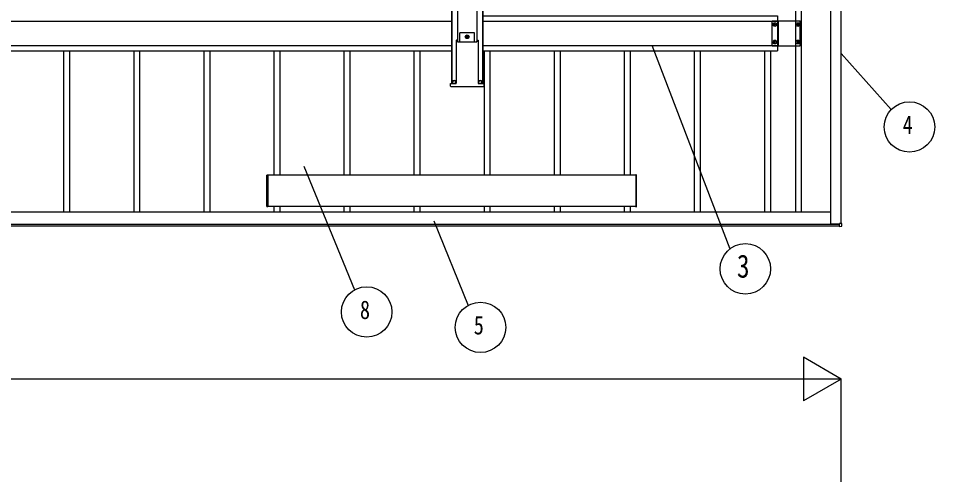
# Model space of a CAD drawing. Units: millimetres, scale not verified. Extents: x -10512 to 10512, y -7425 to 7425.
# Drawn here: x -852 to 1764, y -1311 to -8 of the extents above; entities that cross this region are included whole.
import ezdxf
from ezdxf.enums import TextEntityAlignment as Align

# ---------------------------------------------------------------- set-up
doc = ezdxf.new("R2010")
doc.units = ezdxf.units.MM
doc.header["$LTSCALE"] = 30
doc.layers.add('0-5_YKK_A1', color=4, linetype='Continuous')
doc.layers.add('0-6_YKK_D', color=6, linetype='Continuous')
doc.styles.add('ＭＳ ゴシック', font='')
doc.styles.get('ＭＳ ゴシック').set_extended_font_data('MS Gothic')

msp = doc.modelspace()

# ---------------------------------------------------------------- linework, layer by layer
at = {"layer": '0-5_YKK_A1'}
for p, q in [((1467.62, -594.86), (1467.62, 1916.56)), ((1497.62, -593.67), (1497.62, 1915.36)), ((384.62, 1899.73), (384.62, -193.38)), ((385.82, 1899.73), (385.82, -193.38)), ((402.12, 1900.62), (402.12, -75.21)), ((457.12, 1900.62), (457.12, -75.21)), ((473.42, 1899.73), (473.42, -193.38)), ((474.62, 1899.73), (474.62, -193.38)), ((1366.62, 1882.05), (1366.62, -560.36)), ((1382.62, 1882.05), (1382.62, -560.36)), ((-2399.38, -15.36), (384.62, -15.36)), ((474.62, -15.36), (1315.62, -15.36)), ((1300.62, -85.86), (1300.62, -14.86)), ((1300.62, -14.86), (1380.62, -14.86)), ((1307.14, -23.92), (1307.14, -22.96)), ((1318.12, -85.86), (1318.12, -14.86)), ((1373.14, -23.92), (1373.14, -22.96)), ((1380.62, -85.86), (1380.62, -14.86)), ((450.12, -49.38), (409.12, -49.38)), ((409.12, -75.21), (409.12, -49.38)), ((450.12, -75.21), (450.12, -49.38)), ((398.37, -70.03), (398.37, -193.23)), ((398.73, -69.88), (398.38, -69.88)), ((398.73, -69.88), (399.23, -69.88)), ((399.23, -69.88), (401.27, -69.88)), ((401.58, -75.21), (401.27, -69.88)), ((430.1, -58.94), (430.1, -57.98)), ((457.97, -69.88), (460.01, -69.88)), ((460.01, -69.88), (460.51, -69.88)), ((460.51, -69.88), (460.86, -69.88)), ((460.87, -70.03), (460.87, -193.23)), ((1307.14, -73.92), (1307.14, -72.96)), ((1373.14, -73.92), (1373.14, -72.96)), ((-2399.38, -85.36), (384.62, -85.36)), ((-2399.38, -100.36), (384.62, -100.36)), ((-721.38, -560.36), (-721.38, -100.36)), ((-704.38, -560.36), (-704.38, -100.36)), ((-521.38, -560.36), (-521.38, -100.36)), ((-504.38, -560.36), (-504.38, -100.36)), ((-321.38, -560.36), (-321.38, -100.36)), ((-304.38, -560.36), (-304.38, -100.36)), ((-121.38, -455.36), (-121.38, -100.36)), ((-104.38, -455.36), (-104.38, -100.36)), ((78.62, -455.36), (78.62, -100.36)), ((95.62, -455.36), (95.62, -100.36)), ((278.62, -455.36), (278.62, -100.36)), ((295.62, -455.36), (295.62, -100.36)), ((474.62, -85.36), (1315.62, -85.36)), ((474.62, -100.36), (1315.62, -100.36)), ((478.62, -455.36), (478.62, -100.36)), ((495.62, -455.36), (495.62, -100.36)), ((678.62, -455.36), (678.62, -100.36)), ((695.62, -455.36), (695.62, -100.36)), ((878.62, -455.36), (878.62, -100.36)), ((895.62, -455.36), (895.62, -100.36)), ((1078.62, -560.36), (1078.62, -100.36)), ((1095.62, -560.36), (1095.62, -100.36)), ((1278.62, -100.36), (1278.62, -560.36)), ((1295.62, -100.36), (1295.62, -560.36)), ((1300.62, -85.86), (1380.62, -85.86)), ((382.25, -193.38), (397.26, -193.38)), ((397.79, -202.88), (384.21, -202.88)), ((388.12, -193.38), (388.12, -189.38)), ((397.12, -193.38), (397.12, -189.38)), ((397.26, -193.38), (398.26, -193.38)), ((399.28, -202.88), (397.79, -202.88)), ((398.36, -193.38), (398.26, -193.38)), ((399.66, -202.88), (399.28, -202.88)), ((459.58, -202.88), (399.66, -202.88)), ((459.96, -202.88), (459.58, -202.88)), ((461.46, -202.88), (459.96, -202.88)), ((460.88, -193.38), (460.98, -193.38)), ((460.98, -193.38), (461.98, -193.38)), ((475.03, -202.88), (461.46, -202.88)), ((461.98, -193.38), (476.99, -193.38)), ((462.12, -193.38), (462.12, -189.38)), ((471.12, -193.38), (471.12, -189.38)), ((476.99, -193.38), (477.49, -193.38)), ((477.49, -193.38), (477.03, -201)), ((-141.88, -544.77), (-141.88, -455.95)), ((910.62, -455.36), (-139.38, -455.36)), ((913.12, -544.77), (913.12, -455.95)), ((-139.38, -545.86), (-140.95, -545.76)), ((-139.38, -544.86), (-139.38, -545.86)), ((-121.38, -560.36), (-121.38, -545.36)), ((-104.38, -560.36), (-104.38, -545.36)), ((78.62, -560.36), (78.62, -545.36)), ((95.62, -560.36), (95.62, -545.36)), ((278.62, -560.36), (278.62, -545.36)), ((295.62, -560.36), (295.62, -545.36)), ((478.62, -560.36), (478.62, -545.36)), ((495.62, -560.36), (495.62, -545.36)), ((678.62, -560.36), (678.62, -545.36)), ((695.62, -560.36), (695.62, -545.36)), ((878.62, -560.36), (878.62, -545.36)), ((895.62, -560.36), (895.62, -545.36)), ((910.62, -544.86), (910.62, -545.86)), ((910.62, -545.86), (912.18, -545.76)), ((-3506.88, -560.36), (1467.62, -560.36)), ((-3505.88, -595.36), (1491.12, -595.36)), ((-3505.88, -600.36), (1491.12, -600.36)), ((1467.62, -594.86), (1492.62, -594.86)), ((1491.12, -595.47), (1491.12, -601.37)), ((1491.12, -601.37), (1491.12, -601.87)), ((1491.12, -601.87), (1498.65, -601.4)), ((1491.42, -594.86), (1491.42, -595.17)), ((1492.12, -594.86), (1492.12, -595.17)), ((1492.62, -593.67), (1492.62, -594.87)), ((1492.62, -593.67), (1492.62, -594.87)), ((1492.94, -593.67), (1492.62, -593.67)), ((1498.65, -593.67), (1492.94, -593.67))]:
    msp.add_line(p, q, dxfattribs=at)
for points in [[(474.62, -0.36), (1315.62, -0.36), (1315.62, -100.36)], [(1306.18, -25.84), (1305.22, -25.84), (1305.22, -24.88), (1306.18, -24.88)], [(1307.14, -22.96), (1308.1, -22.96), (1308.1, -23.92)], [(1309.06, -24.88), (1310.02, -24.88), (1310.02, -25.84), (1309.06, -25.84)], [(1372.18, -25.84), (1371.22, -25.84), (1371.22, -24.88), (1372.18, -24.88)], [(1373.14, -22.96), (1374.1, -22.96), (1374.1, -23.92)], [(1375.06, -24.88), (1376.02, -24.88), (1376.02, -25.84), (1375.06, -25.84)], [(1308.1, -26.8), (1308.1, -27.76), (1307.14, -27.76), (1307.14, -26.8)], [(1374.1, -26.8), (1374.1, -27.76), (1373.14, -27.76), (1373.14, -26.8)], [(401.58, -75.21), (457.66, -75.21), (457.97, -69.88)], [(428.18, -59.9), (427.22, -59.9), (427.22, -60.86), (428.18, -60.86)], [(430.1, -57.98), (429.14, -57.98), (429.14, -58.94)], [(429.14, -61.82), (429.14, -62.78), (430.1, -62.78), (430.1, -61.82)], [(431.06, -60.86), (432.02, -60.86), (432.02, -59.9), (431.06, -59.9)], [(1306.18, -75.84), (1305.22, -75.84), (1305.22, -74.88), (1306.18, -74.88)], [(1307.14, -72.96), (1308.1, -72.96), (1308.1, -73.92)], [(1308.1, -76.8), (1308.1, -77.76), (1307.14, -77.76), (1307.14, -76.8)], [(1309.06, -74.88), (1310.02, -74.88), (1310.02, -75.84), (1309.06, -75.84)], [(1372.18, -75.84), (1371.22, -75.84), (1371.22, -74.88), (1372.18, -74.88)], [(1373.14, -72.96), (1374.1, -72.96), (1374.1, -73.92)], [(1374.1, -76.8), (1374.1, -77.76), (1373.14, -77.76), (1373.14, -76.8)], [(1375.06, -74.88), (1376.02, -74.88), (1376.02, -75.84), (1375.06, -75.84)], [(382.22, -201), (381.75, -193.38), (382.25, -193.38)], [(-140.95, -454.95), (-139.38, -454.86), (-139.38, -455.86), (-139.38, -544.86)], [(910.62, -545.36), (-139.38, -545.36), (-139.38, -455.36)], [(912.18, -454.95), (910.62, -454.86), (910.62, -455.86), (910.62, -544.86)], [(1492.32, -595.17), (1491.12, -595.17), (1491.12, -595.47)], [(1499.12, -600.91), (1499.12, -593.67), (1498.65, -593.67)]]:
    msp.add_lwpolyline(points, dxfattribs=at)
for centre, radius in [((1307.62, -25.36), 5.3), ((1373.62, -25.36), 5.3), ((429.62, -60.38), 5.3), ((1307.62, -75.36), 5.3), ((1373.62, -75.36), 5.3), ((392.62, -188.88), 5), ((466.62, -188.88), 5)]:
    msp.add_circle(centre, radius, dxfattribs=at)
for centre, radius, start, end in [((1306.18, -23.92), 0.96, 270, 0), ((1306.18, -26.8), 0.96, 0, 90), ((1309.06, -23.92), 0.96, 180, 270), ((1309.06, -26.8), 0.96, 90, 180), ((1372.18, -23.92), 0.96, 270, 0), ((1372.18, -26.8), 0.96, 0, 90), ((1375.06, -23.92), 0.96, 180, 270), ((1375.06, -26.8), 0.96, 90, 180), ((428.18, -58.94), 0.96, 270, 0), ((428.18, -61.82), 0.96, 0, 90), ((431.06, -58.94), 0.96, 180, 270), ((431.06, -61.82), 0.96, 90, 180), ((1306.18, -73.92), 0.96, 270, 0), ((1306.18, -76.8), 0.96, 0, 90), ((1309.06, -73.92), 0.96, 180, 270), ((1309.06, -76.8), 0.96, 90, 180), ((1372.18, -73.92), 0.96, 270, 0), ((1372.18, -76.8), 0.96, 0, 90), ((1375.06, -73.92), 0.96, 180, 270), ((1375.06, -76.8), 0.96, 90, 180), ((384.21, -200.88), 2, 183.5, 270), ((392.62, -189.38), 4.5, 90, 180), ((392.62, -189.38), 4.5, 0, 90), ((466.62, -189.38), 4.5, 90, 180), ((466.62, -189.38), 4.5, 0, 90), ((475.03, -200.88), 2, 270, 356.5), ((-140.88, -455.95), 1, 93.5, 180), ((912.12, -455.95), 1, 0, 86.5), ((-140.88, -544.77), 1, 180, 266.5), ((912.12, -544.77), 1, 273.5, 0), ((1492.32, -594.87), 0.3, 270, 0), ((1498.62, -600.91), 0.5, 273.5, 0)]:
    msp.add_arc(centre, radius, start, end, dxfattribs=at)
for centre, major_axis, start_param, end_param in [((398.42, -70.38), (0.031, -0.5), 3.1377656, 3.9231638), ((460.83, -70.38), (-0.031, -0.5), 2.3600215, 3.1454197), ((398.33, -192.88), (0.031, -0.5), 6.2793582, 7.0647564), ((460.92, -192.88), (-0.031, -0.5), 5.5016142, 6.2870124)]:
    msp.add_ellipse(centre, major_axis=major_axis, ratio=0.061627, start_param=start_param, end_param=end_param, dxfattribs=at)
at = {"layer": '0-6_YKK_D'}
for p, q in [((957.08, -84.31), (1179.8, -666.17)), ((1497.66, -107.8), (1639.76, -268.41)), ((-36.22, -429.64), (107.65, -783.49)), ((334.5, -586.49), (432.55, -827.64)), ((1497.58, -1038.27), (1389.33, -975.77)), ((1389.33, -975.77), (1389.33, -1100.77)), ((1372.58, -1038.27), (-3387.42, -1038.27)), ((1497.58, -1038.27), (1281.08, -1038.27)), ((1497.58, -1038.27), (1389.33, -1100.77)), ((1497.58, -1786.85), (1497.58, -1037.27))]:
    msp.add_line(p, q, dxfattribs=at)
for centre in [(1692.1, -317.85), (1223.72, -723.23), (142.77, -846.34), (467.67, -890.5)]:
    msp.add_circle(centre, 72, dxfattribs=at)

# ---------------------------------------------------------------- texts
at = {"layer": '0-6_YKK_D', "style": 'ＭＳ ゴシック', "width": 0.8}
for s, height, p in [('4', 52.79, (1672.9, -353.85)), ('3', 65.98, (1199.72, -768.23)), ('8', 52.79, (123.57, -882.34)), ('5', 52.79, (448.47, -926.5))]:
    msp.add_text(s, height=height, dxfattribs=at).set_placement(p, align=Align.BOTTOM_LEFT)

doc.saveas('drawing.dxf')
